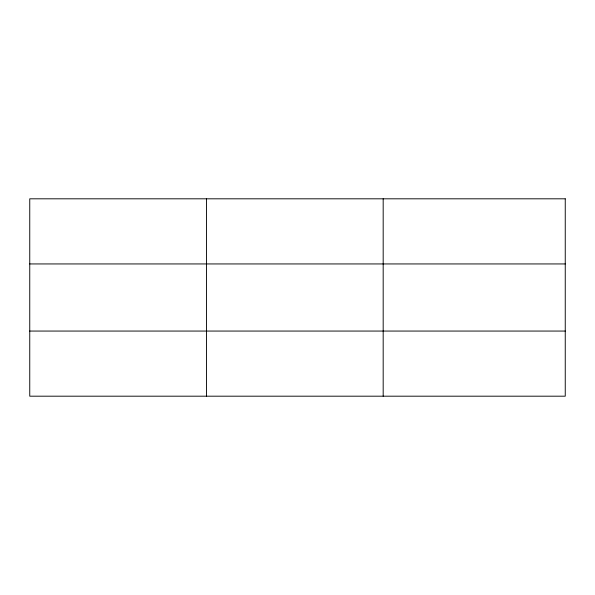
<?xml version="1.0" encoding="UTF-8"?>
<svg xmlns="http://www.w3.org/2000/svg" width="595" height="595" viewBox="0 0 595 595"><rect width="100%" height="100%" fill="white"/><g stroke="black" fill="none" stroke-linecap="round" stroke-linejoin="round"><path stroke-width="0.89" d="M206.465 198.812L206.465 396.188M383.18 198.812L383.18 396.188M29.75 263.942L565.25 263.942M29.75 331.058L565.25 331.058M565.25 198.812L565.25 396.188L29.75 396.188L29.75 198.812L565.25 198.812"/></g></svg>
